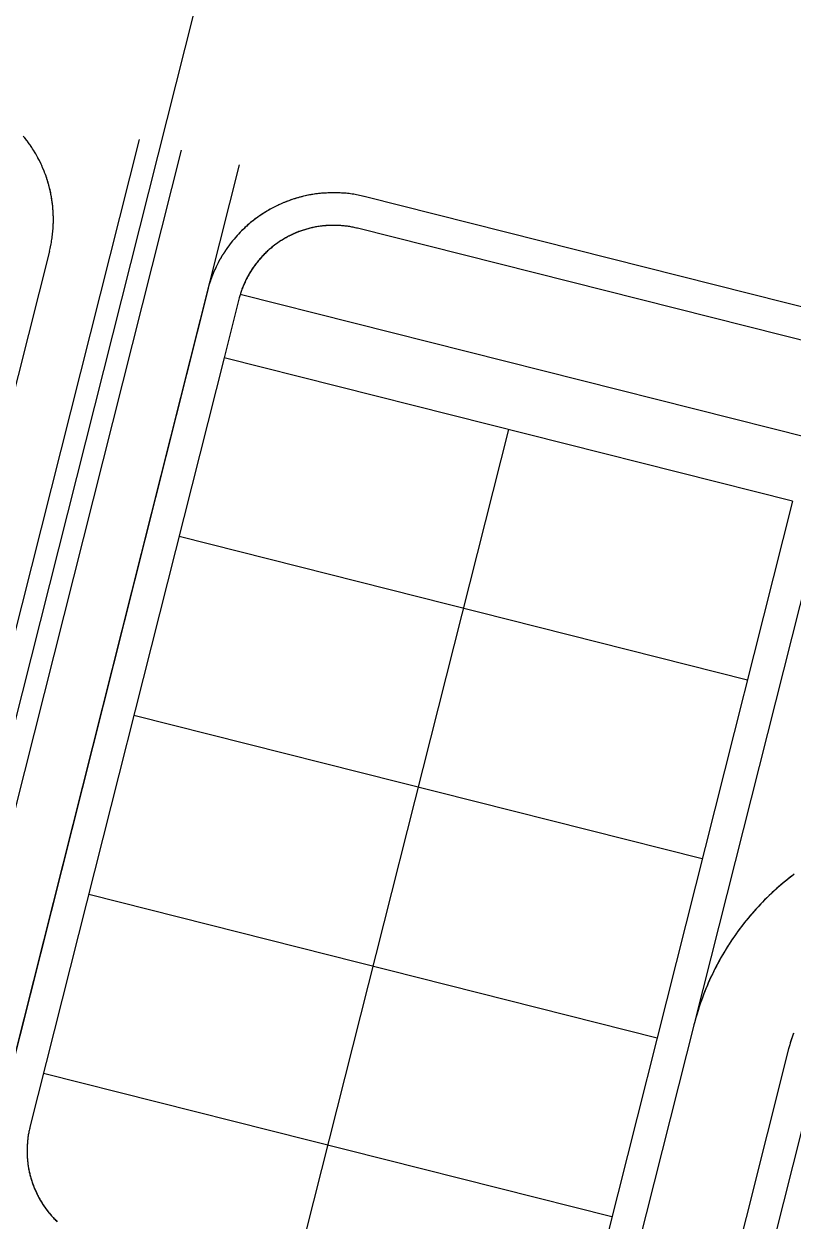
# Model space of a CAD drawing. Header units: metres. Extents: x 680594 to 684853, y 828874 to 830078.
# Drawn here: x 683307.5 to 683378.4, y 829475.5 to 829585.8 of the extents above; entities that cross this region are included whole.
import ezdxf

# ---------------------------------------------------------------- set-up
doc = ezdxf.new("R2010")
doc.units = ezdxf.units.M
doc.layers.add('PLOT_LINES', color=7, linetype='Continuous')

msp = doc.modelspace()

# ---------------------------------------------------------------- linework, layer by layer
at = {"layer": 'PLOT_LINES'}
for points in [[(683324, 829590.12), (683275.75, 829398.93)], [(683324, 829590.12), (683275.75, 829398.93)], [(683318.14, 829575.1), (683276.64, 829410.6)], [(683318.14, 829575.1), (683276.64, 829410.6)], [(683309.88, 829564.81), (683309.91, 829564.94), (683309.94, 829565.08), (683309.97, 829565.22), (683310, 829565.35), (683310.03, 829565.49), (683310.05, 829565.63), (683310.08, 829565.77), (683310.1, 829565.9), (683310.12, 829566.04), (683310.14, 829566.18), (683310.16, 829566.32), (683310.17, 829566.46), (683310.19, 829566.6), (683310.2, 829566.74), (683310.21, 829566.87), (683310.22, 829567.01), (683310.23, 829567.15), (683310.23, 829567.29), (683310.24, 829567.43), (683310.24, 829567.57), (683310.24, 829567.71), (683310.24, 829567.85), (683310.24, 829567.99), (683310.23, 829568.13), (683310.23, 829568.27), (683310.22, 829568.41), (683310.21, 829568.55), (683310.2, 829568.69), (683310.19, 829568.83), (683310.18, 829568.97), (683310.16, 829569.1), (683310.15, 829569.24), (683310.13, 829569.38), (683310.11, 829569.52), (683310.09, 829569.66), (683310.06, 829569.8), (683310.04, 829569.93), (683310.01, 829570.07), (683309.99, 829570.21), (683309.96, 829570.34), (683309.93, 829570.48), (683309.89, 829570.62), (683309.86, 829570.75), (683309.82, 829570.89), (683309.79, 829571.02), (683309.75, 829571.15), (683309.71, 829571.29), (683309.66, 829571.42), (683309.62, 829571.55), (683309.58, 829571.69), (683309.53, 829571.82), (683309.48, 829571.95), (683309.43, 829572.08), (683309.38, 829572.21), (683309.33, 829572.34), (683309.27, 829572.47), (683309.22, 829572.6), (683309.16, 829572.72), (683309.1, 829572.85), (683309.04, 829572.98), (683308.98, 829573.1), (683308.92, 829573.23), (683308.85, 829573.35), (683308.79, 829573.47), (683308.72, 829573.59), (683308.65, 829573.72), (683308.58, 829573.84), (683308.51, 829573.96), (683308.44, 829574.08), (683308.36, 829574.19), (683308.29, 829574.31), (683308.21, 829574.43), (683308.13, 829574.54), (683308.05, 829574.66), (683307.97, 829574.77), (683307.89, 829574.88), (683307.8, 829575), (683307.72, 829575.11), (683307.63, 829575.22), (683307.54, 829575.32), (683307.46, 829575.43)], [(683309.88, 829564.81), (683309.91, 829564.95), (683309.94, 829565.08), (683309.97, 829565.22), (683310, 829565.36), (683310.03, 829565.5), (683310.05, 829565.63), (683310.08, 829565.77), (683310.1, 829565.91), (683310.12, 829566.05), (683310.14, 829566.19), (683310.16, 829566.33), (683310.17, 829566.47), (683310.19, 829566.61), (683310.2, 829566.75), (683310.21, 829566.89), (683310.22, 829567.03), (683310.23, 829567.17), (683310.23, 829567.31), (683310.24, 829567.45), (683310.24, 829567.59), (683310.24, 829567.73), (683310.24, 829567.87), (683310.24, 829568.01), (683310.23, 829568.16), (683310.23, 829568.3), (683310.22, 829568.44), (683310.21, 829568.58), (683310.2, 829568.72), (683310.19, 829568.86), (683310.18, 829569), (683310.16, 829569.14), (683310.14, 829569.28), (683310.12, 829569.42), (683310.1, 829569.55), (683310.08, 829569.69), (683310.06, 829569.83), (683310.03, 829569.97), (683310.01, 829570.11), (683309.98, 829570.25), (683309.95, 829570.38), (683309.92, 829570.52), (683309.88, 829570.66), (683309.85, 829570.79), (683309.81, 829570.93), (683309.77, 829571.07), (683309.73, 829571.2), (683309.69, 829571.33), (683309.65, 829571.47), (683309.6, 829571.6), (683309.56, 829571.74), (683309.51, 829571.87), (683309.46, 829572), (683309.41, 829572.13), (683309.36, 829572.26), (683309.3, 829572.39), (683309.25, 829572.52), (683309.19, 829572.65), (683309.13, 829572.78), (683309.08, 829572.9), (683309.01, 829573.03), (683308.95, 829573.16), (683308.89, 829573.28), (683308.82, 829573.41), (683308.75, 829573.53), (683308.69, 829573.65), (683308.62, 829573.78), (683308.54, 829573.9), (683308.47, 829574.02), (683308.4, 829574.14), (683308.32, 829574.26), (683308.24, 829574.37), (683308.17, 829574.49), (683308.09, 829574.61), (683308.01, 829574.72), (683307.92, 829574.83), (683307.84, 829574.95), (683307.75, 829575.06), (683307.67, 829575.17), (683307.58, 829575.28), (683307.49, 829575.39)], [(683322.02, 829574.12), (683280.51, 829409.62)], [(683322.02, 829574.12), (683280.51, 829409.62)], [(683327.36, 829572.77), (683285.85, 829408.28)], [(683327.36, 829572.77), (683285.85, 829408.28)], [(683338.99, 829569.84), (683338.85, 829569.87), (683338.72, 829569.9), (683338.58, 829569.93), (683338.44, 829569.96), (683338.3, 829569.99), (683338.17, 829570.02), (683338.03, 829570.04), (683337.89, 829570.06), (683337.75, 829570.08), (683337.61, 829570.1), (683337.47, 829570.12), (683337.33, 829570.14), (683337.19, 829570.15), (683337.05, 829570.16), (683336.91, 829570.17), (683336.77, 829570.18), (683336.63, 829570.19), (683336.49, 829570.2), (683336.35, 829570.2), (683336.21, 829570.2), (683336.07, 829570.2), (683335.93, 829570.2), (683335.79, 829570.2), (683335.65, 829570.2), (683335.51, 829570.19), (683335.36, 829570.18), (683335.22, 829570.17), (683335.08, 829570.16), (683334.94, 829570.15), (683334.8, 829570.14), (683334.66, 829570.12), (683334.52, 829570.11), (683334.39, 829570.09), (683334.25, 829570.07), (683334.11, 829570.04), (683333.97, 829570.02), (683333.83, 829570), (683333.69, 829569.97), (683333.55, 829569.94), (683333.42, 829569.91), (683333.28, 829569.88), (683333.14, 829569.84), (683333.01, 829569.81), (683332.87, 829569.77), (683332.74, 829569.73), (683332.6, 829569.7), (683332.47, 829569.65), (683332.33, 829569.61), (683332.2, 829569.57), (683332.07, 829569.52), (683331.93, 829569.47), (683331.8, 829569.42), (683331.67, 829569.37), (683331.54, 829569.32), (683331.41, 829569.27), (683331.28, 829569.21), (683331.15, 829569.16), (683331.02, 829569.1), (683330.9, 829569.04), (683330.77, 829568.98), (683330.64, 829568.91), (683330.52, 829568.85), (683330.39, 829568.78), (683330.27, 829568.72), (683330.15, 829568.65), (683330.03, 829568.58), (683329.9, 829568.51), (683329.78, 829568.43), (683329.66, 829568.36), (683329.55, 829568.28), (683329.43, 829568.21), (683329.31, 829568.13), (683329.2, 829568.05), (683329.08, 829567.97), (683328.97, 829567.89), (683328.85, 829567.8), (683328.74, 829567.72), (683328.63, 829567.63), (683328.52, 829567.54), (683328.41, 829567.45), (683328.3, 829567.36), (683328.2, 829567.27), (683328.09, 829567.18), (683327.99, 829567.09), (683327.88, 829566.99), (683327.78, 829566.89), (683327.68, 829566.8), (683327.58, 829566.7), (683327.48, 829566.6), (683327.38, 829566.5), (683327.29, 829566.39), (683327.19, 829566.29), (683327.1, 829566.19), (683327, 829566.08), (683326.91, 829565.97), (683326.82, 829565.87), (683326.73, 829565.76), (683326.64, 829565.65), (683326.56, 829565.54), (683326.47, 829565.42), (683326.39, 829565.31), (683326.3, 829565.2), (683326.22, 829565.08), (683326.14, 829564.97), (683326.07, 829564.85), (683325.99, 829564.73), (683325.91, 829564.61), (683325.84, 829564.5), (683325.76, 829564.38), (683325.69, 829564.25), (683325.62, 829564.13), (683325.55, 829564.01), (683325.49, 829563.89), (683325.42, 829563.76), (683325.36, 829563.64), (683325.29, 829563.51), (683325.23, 829563.38), (683325.17, 829563.26), (683325.11, 829563.13), (683325.06, 829563), (683325, 829562.87), (683324.95, 829562.74), (683324.89, 829562.61), (683324.84, 829562.48), (683324.79, 829562.35), (683324.75, 829562.22), (683324.7, 829562.08), (683324.66, 829561.95), (683324.61, 829561.82), (683324.57, 829561.68), (683324.53, 829561.55), (683324.49, 829561.41), (683324.46, 829561.28), (683324.42, 829561.14)], [(683338.99, 829569.84), (683338.86, 829569.87), (683338.72, 829569.9), (683338.58, 829569.93), (683338.45, 829569.96), (683338.31, 829569.99), (683338.17, 829570.01), (683338.04, 829570.04), (683337.9, 829570.06), (683337.76, 829570.08), (683337.62, 829570.1), (683337.48, 829570.12), (683337.34, 829570.13), (683337.2, 829570.15), (683337.07, 829570.16), (683336.93, 829570.17), (683336.79, 829570.18), (683336.65, 829570.19), (683336.51, 829570.19), (683336.37, 829570.2), (683336.23, 829570.2), (683336.09, 829570.2), (683335.95, 829570.2), (683335.81, 829570.2), (683335.67, 829570.2), (683335.53, 829570.19), (683335.39, 829570.18), (683335.25, 829570.18), (683335.11, 829570.17), (683334.97, 829570.15), (683334.83, 829570.14), (683334.7, 829570.13), (683334.56, 829570.11), (683334.42, 829570.09), (683334.28, 829570.07), (683334.14, 829570.05), (683334.01, 829570.03), (683333.87, 829570), (683333.73, 829569.98), (683333.59, 829569.95), (683333.46, 829569.92), (683333.32, 829569.89), (683333.19, 829569.85), (683333.05, 829569.82), (683332.92, 829569.79), (683332.78, 829569.75), (683332.65, 829569.71), (683332.51, 829569.67), (683332.38, 829569.63), (683332.25, 829569.58), (683332.11, 829569.54), (683331.98, 829569.49), (683331.85, 829569.44), (683331.72, 829569.39), (683331.59, 829569.34), (683331.46, 829569.29), (683331.33, 829569.24), (683331.21, 829569.18), (683331.08, 829569.12), (683330.95, 829569.06), (683330.83, 829569), (683330.7, 829568.94), (683330.58, 829568.88), (683330.45, 829568.81), (683330.33, 829568.75), (683330.21, 829568.68), (683330.08, 829568.61), (683329.96, 829568.54), (683329.84, 829568.47), (683329.73, 829568.4), (683329.61, 829568.32), (683329.49, 829568.25), (683329.37, 829568.17), (683329.26, 829568.09), (683329.14, 829568.01), (683329.03, 829567.93), (683328.92, 829567.85), (683328.81, 829567.77), (683328.69, 829567.68), (683328.58, 829567.59), (683328.48, 829567.51), (683328.37, 829567.42), (683328.26, 829567.33), (683328.16, 829567.24), (683328.05, 829567.14), (683327.95, 829567.05), (683327.85, 829566.95), (683327.74, 829566.86), (683327.64, 829566.76), (683327.54, 829566.66), (683327.45, 829566.56), (683327.35, 829566.46), (683327.25, 829566.36), (683327.16, 829566.26), (683327.07, 829566.15), (683326.98, 829566.05), (683326.88, 829565.94), (683326.8, 829565.84), (683326.71, 829565.73), (683326.62, 829565.62), (683326.53, 829565.51), (683326.45, 829565.4), (683326.37, 829565.28), (683326.29, 829565.17), (683326.21, 829565.06), (683326.13, 829564.94), (683326.05, 829564.83), (683325.97, 829564.71), (683325.9, 829564.59), (683325.82, 829564.47), (683325.75, 829564.35), (683325.68, 829564.23), (683325.61, 829564.11), (683325.54, 829563.99), (683325.48, 829563.87), (683325.41, 829563.74), (683325.35, 829563.62), (683325.28, 829563.49), (683325.22, 829563.37), (683325.16, 829563.24), (683325.11, 829563.12), (683325.05, 829562.99), (683325, 829562.86), (683324.94, 829562.73), (683324.89, 829562.6), (683324.84, 829562.47), (683324.79, 829562.34), (683324.74, 829562.21), (683324.7, 829562.08), (683324.65, 829561.94), (683324.61, 829561.81), (683324.57, 829561.68), (683324.53, 829561.54), (683324.49, 829561.41), (683324.46, 829561.27), (683324.42, 829561.14)], [(683599.73, 829504.04), (683338.99, 829569.84)], [(683599.73, 829504.04), (683338.99, 829569.84)], [(683338.26, 829566.93), (683338.16, 829566.95), (683338.05, 829566.98), (683337.95, 829567), (683337.85, 829567.02), (683337.74, 829567.04), (683337.64, 829567.06), (683337.53, 829567.08), (683337.43, 829567.1), (683337.33, 829567.11), (683337.22, 829567.13), (683337.12, 829567.14), (683337.01, 829567.15), (683336.91, 829567.16), (683336.8, 829567.17), (683336.7, 829567.18), (683336.59, 829567.19), (683336.49, 829567.19), (683336.38, 829567.2), (683336.28, 829567.2), (683336.17, 829567.2), (683336.06, 829567.2), (683335.96, 829567.2), (683335.85, 829567.2), (683335.75, 829567.2), (683335.64, 829567.19), (683335.54, 829567.19), (683335.43, 829567.18), (683335.33, 829567.17), (683335.22, 829567.16), (683335.12, 829567.15), (683335.01, 829567.14), (683334.91, 829567.13), (683334.8, 829567.12), (683334.7, 829567.1), (683334.59, 829567.08), (683334.49, 829567.07), (683334.39, 829567.05), (683334.28, 829567.03), (683334.18, 829567.01), (683334.08, 829566.98), (683333.97, 829566.96), (683333.87, 829566.93), (683333.77, 829566.91), (683333.67, 829566.88), (683333.57, 829566.85), (683333.46, 829566.82), (683333.36, 829566.79), (683333.26, 829566.76), (683333.16, 829566.73), (683333.06, 829566.69), (683332.96, 829566.66), (683332.86, 829566.62), (683332.77, 829566.58), (683332.67, 829566.54), (683332.57, 829566.5), (683332.47, 829566.46), (683332.38, 829566.42), (683332.28, 829566.37), (683332.19, 829566.33), (683332.09, 829566.28), (683332, 829566.24), (683331.9, 829566.19), (683331.81, 829566.14), (683331.72, 829566.09), (683331.62, 829566.04), (683331.53, 829565.98), (683331.44, 829565.93), (683331.35, 829565.88), (683331.26, 829565.82), (683331.17, 829565.76), (683331.08, 829565.71), (683331, 829565.65), (683330.91, 829565.59), (683330.82, 829565.53), (683330.74, 829565.46), (683330.65, 829565.4), (683330.57, 829565.34), (683330.49, 829565.27), (683330.4, 829565.21), (683330.32, 829565.14), (683330.24, 829565.07), (683330.16, 829565), (683330.08, 829564.94), (683330, 829564.86), (683329.93, 829564.79), (683329.85, 829564.72), (683329.77, 829564.65), (683329.7, 829564.57), (683329.62, 829564.5), (683329.55, 829564.42), (683329.48, 829564.35), (683329.41, 829564.27), (683329.34, 829564.19), (683329.27, 829564.11), (683329.2, 829564.03), (683329.13, 829563.95), (683329.06, 829563.87), (683329, 829563.79), (683328.93, 829563.7), (683328.87, 829563.62), (683328.8, 829563.53), (683328.74, 829563.45), (683328.68, 829563.36), (683328.62, 829563.28), (683328.56, 829563.19), (683328.5, 829563.1), (683328.45, 829563.01), (683328.39, 829562.92), (683328.34, 829562.83), (683328.28, 829562.74), (683328.23, 829562.65), (683328.18, 829562.56), (683328.13, 829562.47), (683328.08, 829562.37), (683328.03, 829562.28), (683327.98, 829562.18), (683327.94, 829562.09), (683327.89, 829561.99), (683327.85, 829561.9), (683327.81, 829561.8), (683327.76, 829561.7), (683327.72, 829561.61), (683327.68, 829561.51), (683327.65, 829561.41), (683327.61, 829561.31), (683327.57, 829561.21), (683327.54, 829561.11), (683327.51, 829561.01), (683327.47, 829560.91), (683327.44, 829560.81), (683327.41, 829560.71), (683327.38, 829560.61), (683327.36, 829560.51), (683327.33, 829560.41)], [(683338.26, 829566.93), (683338.16, 829566.95), (683338.05, 829566.98), (683337.95, 829567), (683337.85, 829567.02), (683337.75, 829567.04), (683337.64, 829567.06), (683337.54, 829567.08), (683337.44, 829567.1), (683337.33, 829567.11), (683337.23, 829567.13), (683337.13, 829567.14), (683337.02, 829567.15), (683336.92, 829567.16), (683336.81, 829567.17), (683336.71, 829567.18), (683336.6, 829567.19), (683336.5, 829567.19), (683336.4, 829567.2), (683336.29, 829567.2), (683336.19, 829567.2), (683336.08, 829567.2), (683335.98, 829567.2), (683335.87, 829567.2), (683335.77, 829567.2), (683335.66, 829567.19), (683335.56, 829567.19), (683335.45, 829567.18), (683335.35, 829567.18), (683335.24, 829567.17), (683335.14, 829567.16), (683335.04, 829567.15), (683334.93, 829567.13), (683334.83, 829567.12), (683334.72, 829567.1), (683334.62, 829567.09), (683334.52, 829567.07), (683334.41, 829567.05), (683334.31, 829567.03), (683334.21, 829567.01), (683334.11, 829566.99), (683334, 829566.97), (683333.9, 829566.94), (683333.8, 829566.92), (683333.7, 829566.89), (683333.6, 829566.86), (683333.5, 829566.83), (683333.4, 829566.8), (683333.3, 829566.77), (683333.2, 829566.74), (683333.1, 829566.7), (683333, 829566.67), (683332.9, 829566.63), (683332.81, 829566.6), (683332.71, 829566.56), (683332.61, 829566.52), (683332.51, 829566.48), (683332.42, 829566.44), (683332.32, 829566.39), (683332.23, 829566.35), (683332.13, 829566.3), (683332.04, 829566.26), (683331.95, 829566.21), (683331.85, 829566.16), (683331.76, 829566.11), (683331.67, 829566.06), (683331.58, 829566.01), (683331.49, 829565.96), (683331.4, 829565.9), (683331.31, 829565.85), (683331.22, 829565.79), (683331.13, 829565.74), (683331.04, 829565.68), (683330.96, 829565.62), (683330.87, 829565.56), (683330.79, 829565.5), (683330.7, 829565.44), (683330.62, 829565.37), (683330.53, 829565.31), (683330.45, 829565.25), (683330.37, 829565.18), (683330.29, 829565.11), (683330.21, 829565.05), (683330.13, 829564.98), (683330.05, 829564.91), (683329.97, 829564.84), (683329.9, 829564.77), (683329.82, 829564.69), (683329.75, 829564.62), (683329.67, 829564.55), (683329.6, 829564.47), (683329.53, 829564.4), (683329.46, 829564.32), (683329.38, 829564.24), (683329.31, 829564.17), (683329.25, 829564.09), (683329.18, 829564.01), (683329.11, 829563.93), (683329.04, 829563.85), (683328.98, 829563.76), (683328.91, 829563.68), (683328.85, 829563.6), (683328.79, 829563.51), (683328.73, 829563.43), (683328.67, 829563.34), (683328.61, 829563.26), (683328.55, 829563.17), (683328.49, 829563.08), (683328.44, 829562.99), (683328.38, 829562.91), (683328.33, 829562.82), (683328.27, 829562.73), (683328.22, 829562.63), (683328.17, 829562.54), (683328.12, 829562.45), (683328.07, 829562.36), (683328.02, 829562.27), (683327.98, 829562.17), (683327.93, 829562.08), (683327.89, 829561.98), (683327.84, 829561.89), (683327.8, 829561.79), (683327.76, 829561.7), (683327.72, 829561.6), (683327.68, 829561.5), (683327.64, 829561.4), (683327.61, 829561.31), (683327.57, 829561.21), (683327.54, 829561.11), (683327.5, 829561.01), (683327.47, 829560.91), (683327.44, 829560.81), (683327.41, 829560.71), (683327.38, 829560.61), (683327.36, 829560.51), (683327.33, 829560.41)], [(683599, 829501.14), (683338.26, 829566.93)], [(683599, 829501.14), (683338.26, 829566.93)], [(683309.88, 829564.81), (683290.63, 829488.55)], [(683309.88, 829564.81), (683290.63, 829488.55)], [(683324.42, 829561.14), (683305.18, 829484.88)], [(683324.42, 829561.14), (683305.18, 829484.88)], [(683379.8, 829547.62), (683327.44, 829560.83)], [(683379.8, 829547.62), (683327.44, 829560.83)], [(683327.33, 829560.41), (683325.97, 829555.01)], [(683327.33, 829560.41), (683325.97, 829555.01)], [(683325.97, 829555.01), (683308.08, 829484.14)], [(683325.97, 829555.01), (683308.08, 829484.14)], [(683378.33, 829541.8), (683325.97, 829555.01)], [(683378.33, 829541.8), (683325.97, 829555.01)], [(683352.15, 829548.41), (683332.06, 829468.81)], [(683352.15, 829548.41), (683332.06, 829468.81)], [(683381.97, 829543.98), (683363.35, 829470.2)], [(683381.97, 829543.98), (683363.35, 829470.2)], [(683378.33, 829541.8), (683360.44, 829470.93)], [(683378.33, 829541.8), (683360.44, 829470.93)], [(683374.17, 829525.32), (683321.81, 829538.53)], [(683374.17, 829525.32), (683321.81, 829538.53)], [(683370.01, 829508.84), (683317.65, 829522.05)], [(683370.01, 829508.84), (683317.65, 829522.05)], [(683378.48, 829507.44), (683378.25, 829507.26), (683378.02, 829507.08), (683377.79, 829506.9), (683377.56, 829506.71), (683377.34, 829506.52), (683377.12, 829506.33), (683376.89, 829506.14), (683376.68, 829505.94), (683376.46, 829505.75), (683376.25, 829505.55), (683376.04, 829505.34), (683375.83, 829505.14), (683375.62, 829504.93), (683375.42, 829504.72), (683375.22, 829504.5), (683375.02, 829504.29), (683374.82, 829504.07), (683374.63, 829503.85), (683374.44, 829503.63), (683374.25, 829503.4), (683374.06, 829503.18), (683373.88, 829502.95), (683373.7, 829502.72), (683373.52, 829502.49), (683373.35, 829502.25), (683373.17, 829502.01), (683373, 829501.77), (683372.84, 829501.53), (683372.67, 829501.29), (683372.51, 829501.05), (683372.36, 829500.8), (683372.2, 829500.55), (683372.05, 829500.3), (683371.9, 829500.05), (683371.75, 829499.79), (683371.61, 829499.54), (683371.47, 829499.28), (683371.33, 829499.02), (683371.2, 829498.76), (683371.07, 829498.5), (683370.94, 829498.24), (683370.81, 829497.97), (683370.69, 829497.7), (683370.57, 829497.44), (683370.46, 829497.17), (683370.34, 829496.9), (683370.24, 829496.62), (683370.13, 829496.35), (683370.03, 829496.08), (683369.93, 829495.8), (683369.83, 829495.52), (683369.74, 829495.25), (683369.65, 829494.97), (683369.56, 829494.69), (683369.48, 829494.41), (683369.4, 829494.12), (683369.32, 829493.84), (683369.25, 829493.56)], [(683378.38, 829507.36), (683378.15, 829507.18), (683377.92, 829507), (683377.7, 829506.82), (683377.47, 829506.64), (683377.25, 829506.45), (683377.03, 829506.26), (683376.81, 829506.07), (683376.6, 829505.87), (683376.38, 829505.67), (683376.17, 829505.47), (683375.96, 829505.27), (683375.76, 829505.07), (683375.55, 829504.86), (683375.35, 829504.65), (683375.15, 829504.44), (683374.96, 829504.22), (683374.76, 829504.01), (683374.57, 829503.79), (683374.38, 829503.56), (683374.2, 829503.34), (683374.01, 829503.12), (683373.83, 829502.89), (683373.65, 829502.66), (683373.48, 829502.43), (683373.3, 829502.19), (683373.13, 829501.96), (683372.97, 829501.72), (683372.8, 829501.48), (683372.64, 829501.24), (683372.48, 829500.99), (683372.32, 829500.75), (683372.17, 829500.5), (683372.02, 829500.25), (683371.87, 829500), (683371.73, 829499.75), (683371.59, 829499.5), (683371.45, 829499.24), (683371.31, 829498.98), (683371.18, 829498.72), (683371.05, 829498.46), (683370.92, 829498.2), (683370.8, 829497.94), (683370.68, 829497.67), (683370.56, 829497.41), (683370.45, 829497.14), (683370.33, 829496.87), (683370.23, 829496.6), (683370.12, 829496.33), (683370.02, 829496.06), (683369.92, 829495.78), (683369.83, 829495.51), (683369.73, 829495.23), (683369.64, 829494.96), (683369.56, 829494.68), (683369.48, 829494.4), (683369.4, 829494.12), (683369.32, 829493.84), (683369.25, 829493.56)], [(683365.85, 829492.35), (683313.49, 829505.56)], [(683365.85, 829492.35), (683313.49, 829505.56)], [(683378.41, 829492.79), (683378.35, 829492.61), (683378.29, 829492.44), (683378.23, 829492.26), (683378.17, 829492.08), (683378.12, 829491.9), (683378.07, 829491.72), (683378.02, 829491.54), (683377.97, 829491.36)], [(683378.41, 829492.78), (683378.34, 829492.6), (683378.28, 829492.43), (683378.23, 829492.25), (683378.17, 829492.07), (683378.12, 829491.89), (683378.07, 829491.72), (683378.02, 829491.54), (683377.97, 829491.36)], [(683377.97, 829491.36), (683372.08, 829467.99)], [(683377.97, 829491.36), (683372.08, 829467.99)], [(683380.88, 829490.62), (683374.99, 829467.26)], [(683380.88, 829490.62), (683374.99, 829467.26)], [(683361.69, 829475.87), (683309.33, 829489.08)], [(683361.69, 829475.87), (683309.33, 829489.08)], [(683308.08, 829484.14), (683308.06, 829484.04), (683308.04, 829483.94), (683308.01, 829483.84), (683307.99, 829483.73), (683307.97, 829483.63), (683307.95, 829483.53), (683307.93, 829483.42), (683307.92, 829483.32), (683307.9, 829483.22), (683307.89, 829483.11), (683307.88, 829483.01), (683307.86, 829482.91), (683307.85, 829482.8), (683307.84, 829482.7), (683307.84, 829482.59), (683307.83, 829482.49), (683307.82, 829482.38), (683307.82, 829482.28), (683307.81, 829482.17), (683307.81, 829482.07), (683307.81, 829481.96), (683307.81, 829481.86), (683307.81, 829481.76), (683307.82, 829481.65), (683307.82, 829481.55), (683307.83, 829481.44), (683307.83, 829481.34), (683307.84, 829481.23), (683307.85, 829481.13), (683307.86, 829481.02), (683307.87, 829480.92), (683307.88, 829480.82), (683307.9, 829480.71), (683307.91, 829480.61), (683307.93, 829480.5), (683307.94, 829480.4), (683307.96, 829480.3), (683307.98, 829480.2), (683308, 829480.09), (683308.02, 829479.99), (683308.05, 829479.89), (683308.07, 829479.79), (683308.1, 829479.69), (683308.13, 829479.58), (683308.15, 829479.48), (683308.18, 829479.38), (683308.21, 829479.28), (683308.24, 829479.18), (683308.28, 829479.08), (683308.31, 829478.98), (683308.35, 829478.89), (683308.38, 829478.79), (683308.42, 829478.69), (683308.46, 829478.59), (683308.5, 829478.49), (683308.54, 829478.4), (683308.58, 829478.3), (683308.62, 829478.21), (683308.67, 829478.11), (683308.71, 829478.02), (683308.76, 829477.92), (683308.8, 829477.83), (683308.85, 829477.74), (683308.9, 829477.64), (683308.95, 829477.55), (683309, 829477.46), (683309.06, 829477.37), (683309.11, 829477.28), (683309.17, 829477.19), (683309.22, 829477.1), (683309.28, 829477.02), (683309.34, 829476.93), (683309.39, 829476.84), (683309.45, 829476.76), (683309.52, 829476.67), (683309.58, 829476.59), (683309.64, 829476.5), (683309.7, 829476.42), (683309.77, 829476.34), (683309.83, 829476.25), (683309.9, 829476.17), (683309.97, 829476.09), (683310.04, 829476.01), (683310.11, 829475.94), (683310.18, 829475.86), (683310.25, 829475.78), (683310.32, 829475.71), (683310.39, 829475.63), (683310.47, 829475.56), (683310.54, 829475.48)], [(683308.08, 829484.14), (683308.06, 829484.04), (683308.04, 829483.94), (683308.01, 829483.83), (683307.99, 829483.73), (683307.97, 829483.63), (683307.95, 829483.52), (683307.93, 829483.42), (683307.92, 829483.31), (683307.9, 829483.21), (683307.89, 829483.11), (683307.87, 829483), (683307.86, 829482.9), (683307.85, 829482.79), (683307.84, 829482.69), (683307.83, 829482.58), (683307.83, 829482.48), (683307.82, 829482.37), (683307.82, 829482.26), (683307.81, 829482.16), (683307.81, 829482.05), (683307.81, 829481.95), (683307.81, 829481.84), (683307.81, 829481.74), (683307.82, 829481.63), (683307.82, 829481.53), (683307.83, 829481.42), (683307.83, 829481.32), (683307.84, 829481.21), (683307.85, 829481.11), (683307.86, 829481), (683307.87, 829480.9), (683307.88, 829480.79), (683307.9, 829480.69), (683307.91, 829480.58), (683307.93, 829480.48), (683307.95, 829480.37), (683307.97, 829480.27), (683307.99, 829480.17), (683308.01, 829480.06), (683308.03, 829479.96), (683308.06, 829479.86), (683308.08, 829479.75), (683308.11, 829479.65), (683308.13, 829479.55), (683308.16, 829479.45), (683308.19, 829479.35), (683308.22, 829479.25), (683308.26, 829479.15), (683308.29, 829479.05), (683308.32, 829478.95), (683308.36, 829478.85), (683308.4, 829478.75), (683308.43, 829478.65), (683308.47, 829478.55), (683308.51, 829478.45), (683308.55, 829478.36), (683308.6, 829478.26), (683308.64, 829478.17), (683308.69, 829478.07), (683308.73, 829477.97), (683308.78, 829477.88), (683308.83, 829477.79), (683308.88, 829477.69), (683308.93, 829477.6), (683308.98, 829477.51), (683309.03, 829477.42), (683309.08, 829477.33), (683309.14, 829477.24), (683309.19, 829477.15), (683309.25, 829477.06), (683309.31, 829476.97), (683309.37, 829476.88), (683309.43, 829476.79), (683309.49, 829476.71), (683309.55, 829476.62), (683309.61, 829476.54), (683309.68, 829476.45), (683309.74, 829476.37), (683309.81, 829476.29), (683309.87, 829476.21), (683309.94, 829476.13), (683310.01, 829476.05), (683310.08, 829475.97), (683310.15, 829475.89), (683310.22, 829475.81), (683310.29, 829475.73), (683310.37, 829475.66), (683310.44, 829475.58), (683310.52, 829475.51), (683310.59, 829475.43)]]:
    msp.add_lwpolyline(points, dxfattribs=at)

doc.saveas('drawing.dxf')
